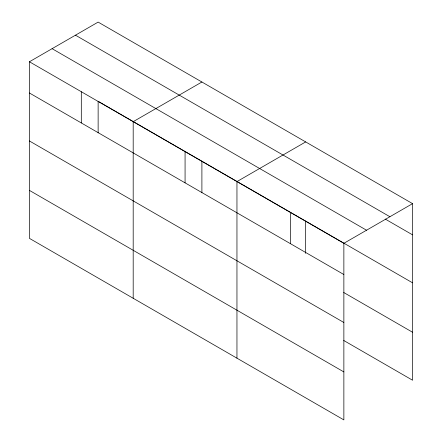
<?xml version="1.0" encoding="UTF-8"?>
<svg xmlns="http://www.w3.org/2000/svg" width="442" height="442" viewBox="0 0 442 442"><rect width="100%" height="100%" fill="white"/><g stroke="black" fill="none" stroke-linecap="round" stroke-linejoin="round"><path stroke-width="0.66" d="M29.421 61.77L343.865 243.31L343.865 419.9L29.421 238.36L29.421 61.77L98.135 22.1L412.579 203.64L412.579 380.231L343.677 340.451M201.9 82.008L133.191 121.677L133.191 298.267M305.665 141.921L236.956 181.585L236.956 358.175M343.865 243.31L412.579 203.64M75.46 35.189L389.905 216.735M385.253 219.083L412.579 234.857M52.095 48.681L366.54 230.221M412.579 282.83L98.135 101.29L98.135 132.865M29.421 92.986L343.865 274.526M343.677 292.482L412.579 332.257M29.421 140.959L343.865 322.5M29.421 190.386L343.865 371.926M305.665 221.105L305.665 253.371M290.411 212.447L290.411 243.664M201.9 161.197L201.9 192.773M185.071 151.634L185.071 182.85M81.306 91.726L81.306 122.937"/></g></svg>
